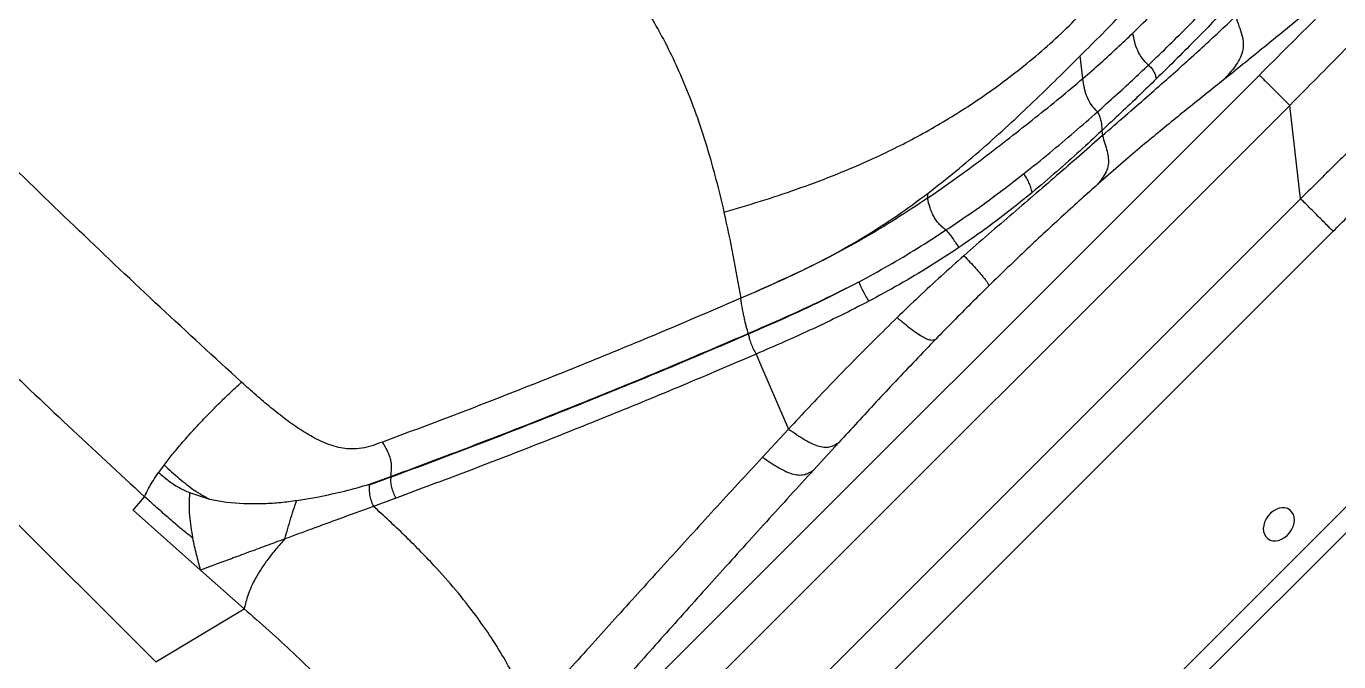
# Model space of a CAD drawing. Extents: x 1076 to 1148, y 508 to 635.
# Drawn here: x 1116 to 1134.07, y 551.25 to 560 of the extents above; entities that cross this region are included whole.
import ezdxf

# ---------------------------------------------------------------- set-up
doc = ezdxf.new("R2010")
doc.units = 0
doc.header["$MEASUREMENT"] = 0
doc.layers.add('1', color=4, linetype='Continuous')

# ---------------------------------------------------------------- blocks, each defined once
blk = doc.blocks.new('2026 TX')
at = {"layer": '1', "color": 3}
for p, q in [((54.787, 39.488), (54.752, 39.802)), ((48.246, 30.563), (57.217, 39.536)), ((48.663, 30.146), (57.634, 39.118)), ((57.785, 37.831), (57.634, 39.118)), ((55.046, 38.768), (55.056, 38.702)), ((53.105, 28.284), (62.808, 37.987)), ((63.179, 38.002), (53.276, 28.099)), ((49.382, 29.427), (57.785, 37.831)), ((52.647, 37.839), (52.657, 37.91)), ((49.829, 28.98), (58.232, 37.384)), ((51.705, 36.688), (51.706, 36.688)), ((50.286, 36.552), (50.077, 36.461)), ((50.184, 35.97), (50.182, 35.977)), ((50.289, 35.692), (50.337, 35.582)), ((50.337, 35.582), (50.736, 34.66)), ((50.736, 34.66), (50.378, 34.273)), ((51.428, 34.476), (51.082, 34.098)), ((42.141, 34.165), (42.064, 34.06)), ((39.425, 34.049), (42.025, 31.454)), ((45.261, 33.998), (44.963, 33.886)), ((44.966, 33.9), (45.26, 34.006)), ((45.26, 34.006), (45.261, 33.998)), ((44.966, 33.9), (44.963, 33.886)), ((41.716, 33.542), (41.872, 33.726)), ((42.491, 33.784), (42.763, 33.694)), ((42.763, 33.694), (43, 33.651)), ((43, 33.651), (43.237, 33.632)), ((43.237, 33.632), (43.517, 33.634)), ((43.969, 33.677), (44.268, 33.727)), ((45.332, 33.709), (45.021, 33.595)), ((42.643, 32.717), (41.716, 33.542)), ((42.776, 32.766), (42.643, 32.717)), ((43.242, 32.185), (42.643, 32.717)), ((42.907, 32.815), (42.776, 32.766)), ((43.066, 32.874), (42.907, 32.815)), ((42.025, 31.454), (43.242, 32.185))]:
    blk.add_line(p, q, dxfattribs=at)
at = {"layer": '1', "color": 1, "extrusion": (0, 0, -1)}
blk.add_ellipse((57.485, 33.347), major_axis=(0.154, 0.197), ratio=0.752466, dxfattribs=at)
at = {"layer": '1', "color": 3}
for points, knots in [([(49.847, 37.645), (50.014, 37.695), (50.346, 37.795), (50.844, 37.96), (51.34, 38.143), (51.776, 38.327), (52.153, 38.504), (52.473, 38.668), (52.787, 38.844), (53.095, 39.031), (53.395, 39.228), (53.706, 39.45), (54.022, 39.697), (54.34, 39.969), (54.638, 40.251), (54.918, 40.542), (55.199, 40.864), (55.476, 41.218), (55.746, 41.603), (55.997, 41.995), (56.155, 42.258), (56.235, 42.391)], [0, 0, 0, 0, 0.058911, 0.117289, 0.175507, 0.233887, 0.27304, 0.312455, 0.352186, 0.392276, 0.432754, 0.473641, 0.523256, 0.573488, 0.624342, 0.67583, 0.727967, 0.794092, 0.861366, 0.929926, 1, 1, 1, 1]), ([(54.752, 39.802), (54.855, 39.904), (55.062, 40.112), (55.351, 40.406), (55.627, 40.691), (55.89, 40.97), (56.141, 41.247), (56.305, 41.435), (56.388, 41.532)], [0, 0, 0, 0, 0.1528187, 0.3091965, 0.4710028, 0.6394509, 0.8154638, 1, 1, 1, 1]), ([(57.217, 39.536), (57.349, 39.668), (57.613, 39.932), (58.009, 40.328), (58.406, 40.722), (58.804, 41.114), (59.069, 41.371), (59.201, 41.499)], [0, 0, 0, 0, 0.200013, 0.400031, 0.600037, 0.800024, 1, 1, 1, 1]), ([(48.245, 41.157), (48.332, 41.052), (48.507, 40.842), (48.737, 40.508), (48.944, 40.163), (49.129, 39.809), (49.234, 39.568), (49.287, 39.448)], [0, 0, 0, 0, 0.199986, 0.399976, 0.599977, 0.799987, 1, 1, 1, 1]), ([(55.476, 40.115), (55.571, 40.208), (55.761, 40.394), (56.011, 40.658), (56.243, 40.913), (56.393, 41.086), (56.468, 41.173)], [0, 0, 0, 0, 0.249974, 0.499952, 0.749983, 1, 1, 1, 1]), ([(57.634, 39.118), (57.76, 39.245), (58.013, 39.499), (58.39, 39.882), (58.767, 40.263), (59.145, 40.643), (59.396, 40.891), (59.521, 41.015)], [0, 0, 0, 0, 0.200017, 0.40003, 0.600036, 0.800027, 1, 1, 1, 1]), ([(55.69, 39.674), (55.788, 39.769), (55.985, 39.958), (56.248, 40.222), (56.495, 40.477), (56.653, 40.655), (56.732, 40.743)], [0, 0, 0, 0, 0.249978, 0.499957, 0.74999, 1, 1, 1, 1]), ([(43.206, 35.306), (42.832, 35.649), (42.082, 36.336), (40.971, 37.388), (39.871, 38.456), (38.783, 39.538), (38.07, 40.271), (37.714, 40.637)], [0, 0, 0, 0, 0.2000003, 0.4000016, 0.6000024, 0.8000017, 1, 1, 1, 1]), ([(56.844, 40.562), (56.764, 40.472), (56.604, 40.293), (56.354, 40.037), (56.09, 39.771), (55.895, 39.579), (55.797, 39.483)], [0, 0, 0, 0, 0.2500057, 0.5000405, 0.7500202, 1, 1, 1, 1]), ([(55.056, 38.702), (55.162, 38.794), (55.374, 38.979), (55.667, 39.234), (55.94, 39.474), (56.194, 39.7), (56.433, 39.918), (56.663, 40.131), (56.814, 40.274), (56.889, 40.345)], [0, 0, 0, 0, 0.142862, 0.285688, 0.428503, 0.571369, 0.714274, 0.857153, 1, 1, 1, 1]), ([(57.95, 40.466), (57.741, 40.295), (57.324, 39.952), (56.924, 39.63), (56.724, 39.469)], [0, 0, 0, 0, 0.5, 1, 1, 1, 1]), ([(56.889, 40.345), (56.904, 40.3), (56.933, 40.214), (56.979, 40.09), (57, 39.969), (56.988, 39.855), (56.946, 39.751), (56.882, 39.654), (56.806, 39.561), (56.752, 39.5), (56.724, 39.469)], [0, 0, 0, 0, 0.1333701, 0.2572615, 0.3714881, 0.4833142, 0.6013957, 0.7288257, 0.8631179, 1, 1, 1, 1]), ([(54.787, 39.488), (54.869, 39.559), (55.035, 39.703), (55.264, 39.913), (55.405, 40.048), (55.476, 40.115)], [0, 0, 0, 0, 0.333326, 0.666659, 1, 1, 1, 1]), ([(55.69, 39.674), (55.66, 39.704), (55.601, 39.764), (55.537, 39.874), (55.497, 39.993), (55.483, 40.074), (55.476, 40.115)], [0, 0, 0, 0, 0.247333, 0.491517, 0.741737, 1, 1, 1, 1]), ([(59.996, 39.937), (59.846, 39.802), (59.545, 39.533), (59.099, 39.116), (58.657, 38.692), (58.219, 38.264), (57.93, 37.975), (57.785, 37.831)], [0, 0, 0, 0, 0.199971, 0.399967, 0.599971, 0.799981, 1, 1, 1, 1]), ([(52.657, 37.91), (52.785, 38.01), (53.041, 38.209), (53.408, 38.524), (53.765, 38.846), (54.108, 39.169), (54.44, 39.491), (54.648, 39.698), (54.752, 39.802)], [0, 0, 0, 0, 0.164578, 0.329678, 0.495531, 0.662291, 0.830248, 1, 1, 1, 1]), ([(54.989, 39.03), (55.072, 39.105), (55.239, 39.254), (55.473, 39.469), (55.618, 39.606), (55.69, 39.674)], [0, 0, 0, 0, 0.3333293, 0.6666615, 1, 1, 1, 1]), ([(55.69, 39.674), (55.704, 39.66), (55.732, 39.633), (55.765, 39.584), (55.788, 39.533), (55.794, 39.499), (55.797, 39.483)], [0, 0, 0, 0, 0.2508642, 0.5, 0.7491358, 1, 1, 1, 1]), ([(49.287, 39.448), (49.347, 39.3), (49.466, 39.002), (49.612, 38.551), (49.74, 38.098), (49.812, 37.796), (49.847, 37.645)], [0, 0, 0, 0, 0.249975, 0.499982, 0.749992, 1, 1, 1, 1]), ([(52.647, 37.839), (52.778, 37.929), (53.038, 38.11), (53.416, 38.391), (53.782, 38.673), (54.135, 38.951), (54.473, 39.223), (54.682, 39.399), (54.787, 39.488)], [0, 0, 0, 0, 0.166762, 0.333392, 0.499999, 0.666598, 0.833237, 1, 1, 1, 1]), ([(54.989, 39.03), (54.96, 39.06), (54.903, 39.121), (54.841, 39.235), (54.804, 39.36), (54.793, 39.444), (54.787, 39.488)], [0, 0, 0, 0, 0.2442562, 0.4865376, 0.7379245, 1, 1, 1, 1]), ([(56.724, 39.469), (56.648, 39.408), (56.496, 39.286), (56.267, 39.104), (56.035, 38.916), (55.795, 38.719), (55.543, 38.509), (55.278, 38.282), (55.088, 38.116), (54.993, 38.032)], [0, 0, 0, 0, 0.142861, 0.285734, 0.4286197, 0.5714869, 0.7143235, 0.8571567, 1, 1, 1, 1]), ([(55.797, 39.483), (55.72, 39.407), (55.564, 39.256), (55.314, 39.018), (55.135, 38.852), (55.046, 38.768)], [0, 0, 0, 0, 0.333338, 0.66667, 1, 1, 1, 1]), ([(57.217, 39.536), (57.219, 39.533), (57.223, 39.529), (57.244, 39.508), (57.282, 39.47), (57.338, 39.414), (57.408, 39.344), (57.485, 39.267), (57.562, 39.19), (57.611, 39.141), (57.634, 39.118)], [0, 0, 0, 0, 0.108527, 0.232193, 0.364228, 0.5, 0.635772, 0.767807, 0.891473, 1, 1, 1, 1]), ([(58.232, 37.384), (58.37, 37.522), (58.646, 37.798), (59.063, 38.211), (59.482, 38.619), (59.905, 39.023), (60.189, 39.282), (60.331, 39.412)], [0, 0, 0, 0, 0.200021, 0.400029, 0.600033, 0.800032, 1, 1, 1, 1]), ([(53.972, 38.175), (54.093, 38.272), (54.334, 38.464), (54.673, 38.752), (54.884, 38.937), (54.989, 39.03)], [0, 0, 0, 0, 0.333325, 0.666658, 1, 1, 1, 1]), ([(54.989, 39.03), (54.999, 39.01), (55.018, 38.971), (55.037, 38.904), (55.048, 38.835), (55.047, 38.791), (55.046, 38.768)], [0, 0, 0, 0, 0.247965, 0.498038, 0.749064, 1, 1, 1, 1]), ([(55.056, 38.702), (54.961, 38.618), (54.77, 38.451), (54.467, 38.185), (54.151, 37.913), (53.824, 37.632), (53.489, 37.345), (53.263, 37.147), (53.15, 37.048)], [0, 0, 0, 0, 0.166666, 0.333352, 0.500035, 0.66669, 0.833338, 1, 1, 1, 1]), ([(55.046, 38.768), (54.947, 38.676), (54.748, 38.491), (54.43, 38.205), (54.203, 38.014), (54.09, 37.919)], [0, 0, 0, 0, 0.333339, 0.666673, 1, 1, 1, 1]), ([(55.056, 38.702), (55.067, 38.665), (55.09, 38.593), (55.123, 38.487), (55.141, 38.389), (55.138, 38.29), (55.109, 38.198), (55.055, 38.113), (55.014, 38.059), (54.993, 38.032)], [0, 0, 0, 0, 0.129531, 0.254211, 0.373889, 0.492203, 0.654811, 0.825446, 1, 1, 1, 1]), ([(52.903, 37.402), (53.027, 37.485), (53.275, 37.652), (53.632, 37.912), (53.859, 38.088), (53.972, 38.175)], [0, 0, 0, 0, 0.3333318, 0.666664, 1, 1, 1, 1]), ([(54.09, 37.919), (54.085, 37.941), (54.074, 37.984), (54.046, 38.053), (54.012, 38.12), (53.986, 38.157), (53.972, 38.175)], [0, 0, 0, 0, 0.251663, 0.501255, 0.750264, 1, 1, 1, 1]), ([(54.993, 38.032), (54.917, 37.964), (54.763, 37.827), (54.522, 37.607), (54.273, 37.378), (54.017, 37.138), (53.757, 36.889), (53.581, 36.718), (53.493, 36.632)], [0, 0, 0, 0, 0.164719, 0.330928, 0.49792, 0.665234, 0.83262, 1, 1, 1, 1]), ([(50.286, 36.552), (50.458, 36.629), (50.795, 36.779), (51.29, 37.026), (51.765, 37.295), (52.222, 37.588), (52.513, 37.803), (52.657, 37.91)], [0, 0, 0, 0, 0.210303, 0.413329, 0.611213, 0.806216, 1, 1, 1, 1]), ([(52.647, 37.839), (52.504, 37.743), (52.213, 37.549), (51.758, 37.276), (51.283, 37.018), (50.79, 36.776), (50.456, 36.628), (50.286, 36.552)], [0, 0, 0, 0, 0.188872, 0.38304, 0.58282, 0.788604, 1, 1, 1, 1]), ([(52.903, 37.402), (52.888, 37.413), (52.858, 37.436), (52.814, 37.477), (52.773, 37.526), (52.737, 37.581), (52.708, 37.642), (52.675, 37.73), (52.658, 37.795), (52.647, 37.839)], [0, 0, 0, 0, 0.1323909, 0.2585512, 0.3784794, 0.495413, 0.6139554, 0.7375641, 1, 1, 1, 1]), ([(54.09, 37.919), (53.984, 37.832), (53.771, 37.659), (53.433, 37.403), (53.197, 37.24), (53.079, 37.159)], [0, 0, 0, 0, 0.333344, 0.666677, 1, 1, 1, 1]), ([(58.232, 37.384), (58.226, 37.39), (58.214, 37.402), (58.184, 37.432), (58.138, 37.478), (58.077, 37.539), (58.006, 37.611), (57.929, 37.688), (57.855, 37.762), (57.807, 37.809), (57.785, 37.831)], [0, 0, 0, 0, 0.10677, 0.229736, 0.362527, 0.5, 0.637473, 0.770264, 0.89323, 1, 1, 1, 1]), ([(37.713, 37.714), (38.055, 37.374), (38.737, 36.696), (39.774, 35.693), (40.818, 34.701), (41.521, 34.051), (41.872, 33.726)], [0, 0, 0, 0, 0.25, 0.500002, 0.750002, 1, 1, 1, 1]), ([(49.847, 37.645), (49.89, 37.448), (49.975, 37.052), (50.043, 36.659), (50.077, 36.461)], [0, 0, 0, 0, 0.4974275, 1, 1, 1, 1]), ([(51.706, 36.688), (51.841, 36.762), (52.112, 36.909), (52.513, 37.149), (52.773, 37.317), (52.903, 37.402)], [0, 0, 0, 0, 0.333371, 0.666691, 1, 1, 1, 1]), ([(52.903, 37.402), (52.918, 37.385), (52.946, 37.352), (52.994, 37.288), (53.04, 37.22), (53.066, 37.179), (53.079, 37.159)], [0, 0, 0, 0, 0.251594, 0.500001, 0.748407, 1, 1, 1, 1]), ([(53.079, 37.159), (52.945, 37.071), (52.678, 36.895), (52.263, 36.649), (51.982, 36.497), (51.841, 36.421)], [0, 0, 0, 0, 0.333322, 0.666635, 1, 1, 1, 1]), ([(53.15, 37.048), (53.046, 36.955), (52.837, 36.768), (52.528, 36.482), (52.329, 36.291), (52.23, 36.195)], [0, 0, 0, 0, 0.333322, 0.666652, 1, 1, 1, 1]), ([(53.15, 37.048), (53.178, 37.018), (53.232, 36.96), (53.309, 36.876), (53.375, 36.802), (53.426, 36.742), (53.461, 36.697), (53.481, 36.666), (53.49, 36.646), (53.492, 36.637), (53.493, 36.632)], [0, 0, 0, 0, 0.129966, 0.256158, 0.377644, 0.496728, 0.617104, 0.741322, 0.86954, 1, 1, 1, 1]), ([(50.182, 35.977), (50.353, 36.052), (50.695, 36.201), (51.203, 36.434), (51.539, 36.604), (51.705, 36.688)], [0, 0, 0, 0, 0.338606, 0.673134, 1, 1, 1, 1]), ([(50.184, 35.97), (50.353, 36.044), (50.691, 36.191), (51.199, 36.426), (51.537, 36.601), (51.705, 36.688)], [0, 0, 0, 0, 0.333371, 0.666707, 1, 1, 1, 1]), ([(51.841, 36.421), (51.828, 36.443), (51.801, 36.488), (51.761, 36.562), (51.727, 36.632), (51.713, 36.669), (51.706, 36.688)], [0, 0, 0, 0, 0.251659, 0.5, 0.748341, 1, 1, 1, 1]), ([(53.493, 36.632), (53.411, 36.551), (53.246, 36.389), (53.002, 36.143), (52.842, 35.979), (52.762, 35.897)], [0, 0, 0, 0, 0.333321, 0.666649, 1, 1, 1, 1]), ([(50.077, 36.461), (49.74, 36.316), (49.066, 36.026), (48.068, 35.613), (47.081, 35.218), (46.106, 34.839), (45.466, 34.6), (45.146, 34.481)], [0, 0, 0, 0, 0.199997, 0.399994, 0.599993, 0.799995, 1, 1, 1, 1]), ([(50.182, 35.977), (50.173, 36.007), (50.16, 36.05), (50.141, 36.126), (50.127, 36.188), (50.113, 36.255), (50.096, 36.349), (50.085, 36.415), (50.077, 36.461)], [0, 0, 0, 0, 0.256983, 0.376043, 0.490802, 0.607146, 0.730473, 1, 1, 1, 1]), ([(51.841, 36.421), (51.712, 36.354), (51.454, 36.221), (51.065, 36.036), (50.676, 35.86), (50.418, 35.748), (50.289, 35.692)], [0, 0, 0, 0, 0.249979, 0.499972, 0.749981, 1, 1, 1, 1]), ([(52.23, 36.195), (52.124, 36.091), (51.911, 35.882), (51.605, 35.573), (51.307, 35.266), (51.018, 34.962), (50.83, 34.761), (50.736, 34.66)], [0, 0, 0, 0, 0.199975, 0.399962, 0.599966, 0.799982, 1, 1, 1, 1]), ([(52.23, 36.195), (52.263, 36.167), (52.33, 36.113), (52.426, 36.037), (52.514, 35.973), (52.59, 35.925), (52.652, 35.896), (52.699, 35.884), (52.735, 35.886), (52.753, 35.893), (52.762, 35.897)], [0, 0, 0, 0, 0.130493, 0.257628, 0.380115, 0.499466, 0.619035, 0.741979, 0.869442, 1, 1, 1, 1]), ([(45.26, 34.006), (45.579, 34.125), (46.219, 34.363), (47.192, 34.74), (48.177, 35.134), (49.173, 35.544), (49.846, 35.833), (50.182, 35.977)], [0, 0, 0, 0, 0.200005, 0.4000076, 0.6000062, 0.8000028, 1, 1, 1, 1]), ([(45.261, 33.998), (45.581, 34.117), (46.221, 34.355), (47.194, 34.733), (48.179, 35.126), (49.175, 35.537), (49.848, 35.826), (50.184, 35.97)], [0, 0, 0, 0, 0.200005, 0.400008, 0.600006, 0.800003, 1, 1, 1, 1]), ([(50.184, 35.97), (50.187, 35.95), (50.192, 35.911), (50.217, 35.837), (50.249, 35.761), (50.276, 35.715), (50.289, 35.692)], [0, 0, 0, 0, 0.251637, 0.499999, 0.748361, 1, 1, 1, 1]), ([(52.762, 35.897), (52.668, 35.799), (52.48, 35.604), (52.207, 35.316), (51.941, 35.032), (51.682, 34.752), (51.513, 34.568), (51.428, 34.476)], [0, 0, 0, 0, 0.199963, 0.399954, 0.59996, 0.799976, 1, 1, 1, 1]), ([(50.289, 35.692), (49.951, 35.547), (49.273, 35.257), (48.27, 34.844), (47.279, 34.448), (46.299, 34.069), (45.654, 33.829), (45.332, 33.709)], [0, 0, 0, 0, 0.199997, 0.399993, 0.599992, 0.799995, 1, 1, 1, 1]), ([(42.141, 34.165), (42.177, 34.212), (42.249, 34.306), (42.38, 34.462), (42.521, 34.622), (42.668, 34.781), (42.814, 34.932), (42.955, 35.07), (43.085, 35.194), (43.167, 35.269), (43.206, 35.306)], [0, 0, 0, 0, 0.126317, 0.252058, 0.377951, 0.504606, 0.632017, 0.759076, 0.883173, 1, 1, 1, 1]), ([(45.146, 34.481), (45.098, 34.464), (45.006, 34.429), (44.863, 34.392), (44.726, 34.381), (44.599, 34.393), (44.48, 34.42), (44.359, 34.463), (44.206, 34.535), (44.024, 34.643), (43.817, 34.789), (43.609, 34.953), (43.405, 35.126), (43.272, 35.246), (43.206, 35.306)], [0, 0, 0, 0, 0.074309, 0.145162, 0.213594, 0.265097, 0.31834, 0.37451, 0.434292, 0.537671, 0.649148, 0.765621, 0.883558, 1, 1, 1, 1]), ([(50.736, 34.66), (50.774, 34.634), (50.848, 34.581), (50.959, 34.511), (51.064, 34.455), (51.161, 34.42), (51.246, 34.407), (51.317, 34.415), (51.376, 34.441), (51.411, 34.464), (51.428, 34.476)], [0, 0, 0, 0, 0.131316, 0.258991, 0.381487, 0.500239, 0.618892, 0.741181, 0.868711, 1, 1, 1, 1]), ([(45.26, 34.006), (45.265, 34.041), (45.274, 34.092), (45.271, 34.173), (45.261, 34.235), (45.241, 34.299), (45.204, 34.384), (45.169, 34.442), (45.146, 34.481)], [0, 0, 0, 0, 0.260874, 0.38279, 0.500095, 0.617359, 0.739193, 1, 1, 1, 1]), ([(42.141, 34.165), (42.209, 34.102), (42.342, 33.981), (42.545, 33.817), (42.692, 33.734), (42.763, 33.694)], [0, 0, 0, 0, 0.356634, 0.688337, 1, 1, 1, 1]), ([(50.378, 34.273), (50.155, 34.031), (49.709, 33.547), (49.06, 32.834), (48.423, 32.132), (47.798, 31.438), (47.386, 30.979), (47.18, 30.749)], [0, 0, 0, 0, 0.199996, 0.399992, 0.599991, 0.799996, 1, 1, 1, 1]), ([(50.378, 34.273), (50.416, 34.246), (50.491, 34.194), (50.603, 34.124), (50.709, 34.069), (50.808, 34.035), (50.894, 34.023), (50.967, 34.033), (51.028, 34.061), (51.064, 34.086), (51.082, 34.098)], [0, 0, 0, 0, 0.131385, 0.259089, 0.381556, 0.500237, 0.61882, 0.741082, 0.868642, 1, 1, 1, 1]), ([(41.872, 33.726), (41.881, 33.746), (41.899, 33.787), (41.936, 33.861), (41.988, 33.949), (42.039, 34.023), (42.064, 34.06)], [0, 0, 0, 0, 0.235492, 0.48544, 0.741986, 1, 1, 1, 1]), ([(42.064, 34.06), (42.108, 34.022), (42.195, 33.947), (42.338, 33.855), (42.44, 33.807), (42.491, 33.784)], [0, 0, 0, 0, 0.333256, 0.666602, 1, 1, 1, 1]), ([(45.261, 33.998), (45.259, 33.977), (45.255, 33.934), (45.269, 33.857), (45.294, 33.779), (45.319, 33.733), (45.332, 33.709)], [0, 0, 0, 0, 0.251629, 0.5, 0.748371, 1, 1, 1, 1]), ([(51.082, 34.098), (50.864, 33.859), (50.427, 33.38), (49.791, 32.676), (49.168, 31.982), (48.557, 31.295), (48.153, 30.841), (47.951, 30.614)], [0, 0, 0, 0, 0.199996, 0.399991, 0.599991, 0.799996, 1, 1, 1, 1]), ([(44.268, 33.727), (44.388, 33.752), (44.629, 33.802), (44.854, 33.867), (44.966, 33.9)], [0, 0, 0, 0, 0.4999828, 1, 1, 1, 1]), ([(44.963, 33.886), (44.962, 33.87), (44.959, 33.831), (44.967, 33.758), (44.986, 33.672), (45.01, 33.621), (45.021, 33.595)], [0, 0, 0, 0, 0.180373, 0.446886, 0.723704, 1, 1, 1, 1]), ([(42.535, 33.156), (42.485, 33.197), (42.376, 33.283), (42.213, 33.424), (42.043, 33.574), (41.928, 33.676), (41.872, 33.726)], [0, 0, 0, 0, 0.221786, 0.474862, 0.740545, 1, 1, 1, 1]), ([(42.491, 33.784), (42.487, 33.731), (42.48, 33.619), (42.489, 33.464), (42.507, 33.308), (42.526, 33.208), (42.535, 33.156)], [0, 0, 0, 0, 0.221392, 0.464956, 0.726404, 1, 1, 1, 1]), ([(43.517, 33.634), (43.593, 33.638), (43.746, 33.647), (43.894, 33.667), (43.969, 33.677)], [0, 0, 0, 0, 0.4999622, 1, 1, 1, 1]), ([(43.802, 33.146), (43.815, 33.194), (43.843, 33.291), (43.885, 33.434), (43.921, 33.547), (43.949, 33.628), (43.962, 33.661), (43.969, 33.677)], [0, 0, 0, 0, 0.264578, 0.533883, 0.783337, 0.895774, 1, 1, 1, 1]), ([(45.021, 33.595), (44.954, 33.57), (44.818, 33.52), (44.611, 33.444), (44.397, 33.365), (44.247, 33.31), (44.172, 33.282)], [0, 0, 0, 0, 0.250074, 0.500118, 0.750104, 1, 1, 1, 1]), ([(45.855, 32.781), (45.721, 32.921), (45.454, 33.199), (45.166, 33.463), (45.021, 33.595)], [0, 0, 0, 0, 0.4999752, 1, 1, 1, 1]), ([(44.172, 33.282), (44.111, 33.26), (43.988, 33.215), (43.864, 33.169), (43.802, 33.146)], [0, 0, 0, 0, 0.500078, 1, 1, 1, 1]), ([(42.643, 32.717), (42.624, 32.787), (42.585, 32.929), (42.552, 33.08), (42.535, 33.156)], [0, 0, 0, 0, 0.493067, 1, 1, 1, 1]), ([(43.802, 33.146), (43.759, 33.098), (43.675, 33.003), (43.563, 32.86), (43.469, 32.725), (43.394, 32.599), (43.336, 32.482), (43.294, 32.376), (43.265, 32.278), (43.25, 32.216), (43.242, 32.185)], [0, 0, 0, 0, 0.110254, 0.219786, 0.332566, 0.451705, 0.578809, 0.713819, 0.85515, 1, 1, 1, 1]), ([(43.802, 33.146), (43.757, 33.129), (43.668, 33.096), (43.539, 33.049), (43.415, 33.003), (43.341, 32.976), (43.303, 32.962)], [0, 0, 0, 0, 0.250004, 0.499995, 0.749989, 1, 1, 1, 1]), ([(43.303, 32.962), (43.26, 32.946), (43.173, 32.914), (43.101, 32.887), (43.066, 32.874)], [0, 0, 0, 0, 0.499947, 1, 1, 1, 1]), ([(46.434, 32.087), (46.343, 32.206), (46.162, 32.443), (45.957, 32.669), (45.855, 32.781)], [0, 0, 0, 0, 0.499992, 1, 1, 1, 1]), ([(43.242, 32.185), (43.357, 32.083), (43.587, 31.88), (43.926, 31.573), (44.139, 31.361), (44.245, 31.255)], [0, 0, 0, 0, 0.333359, 0.666697, 1, 1, 1, 1]), ([(46.838, 31.472), (46.775, 31.577), (46.651, 31.785), (46.506, 31.987), (46.434, 32.087)], [0, 0, 0, 0, 0.499995, 1, 1, 1, 1]), ([(47.125, 30.889), (47.082, 30.987), (46.997, 31.184), (46.891, 31.376), (46.838, 31.472)], [0, 0, 0, 0, 0.499996, 1, 1, 1, 1])]:
    blk.add_open_spline(points, degree=3, knots=knots, dxfattribs=at)
at = {"layer": '1', "color": 4}
blk.add_open_spline([(40.856, 1.735), (42.303, 3.12), (45.196, 5.889), (49.5, 10.081), (53.777, 14.3), (58.024, 18.547), (62.243, 22.824), (66.435, 27.128), (69.204, 30.021), (70.589, 31.468)], degree=3, knots=[0, 0, 0, 0, 0.142874, 0.285731, 0.428578, 0.571422, 0.714269, 0.857126, 1, 1, 1, 1], dxfattribs=at)

msp = doc.modelspace()

# ---------------------------------------------------------------- block references
at = {"layer": '1'}
msp.add_blockref('2026 TX', (1075.762, 519.794), dxfattribs=at)

doc.saveas('drawing.dxf')
